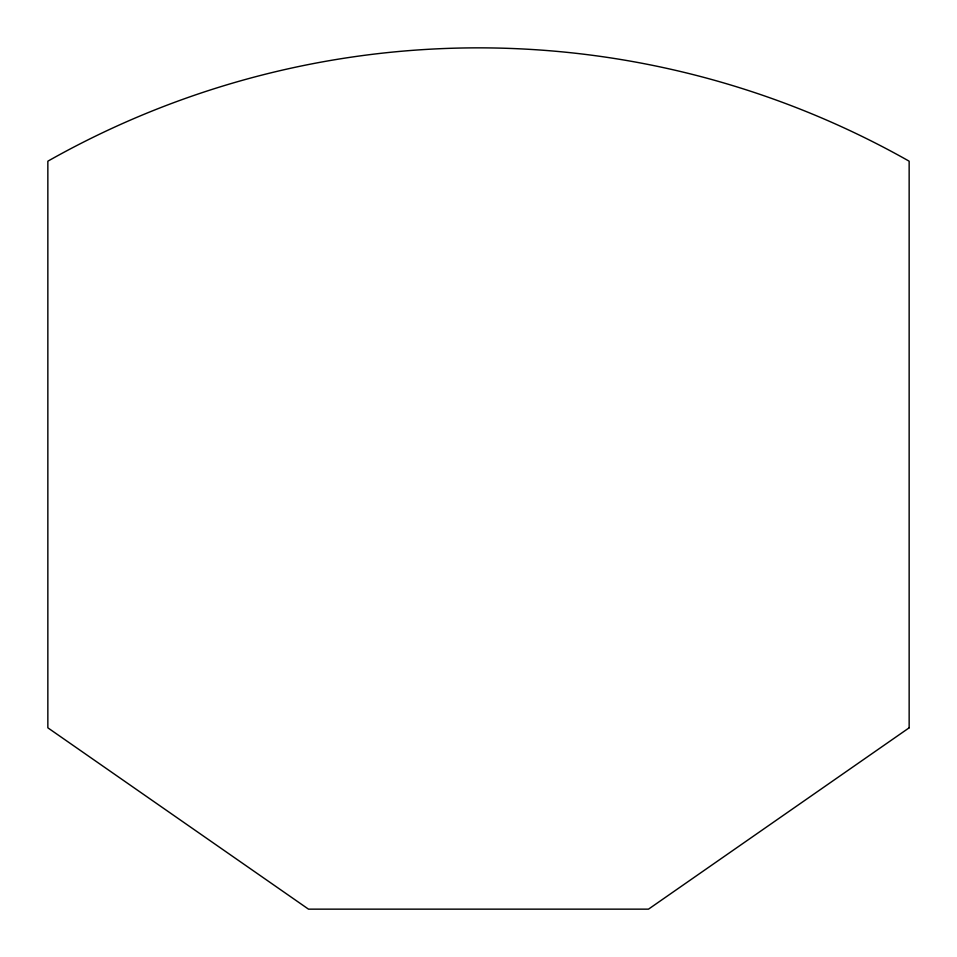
<?xml version="1.0" encoding="UTF-8"?>
<svg xmlns="http://www.w3.org/2000/svg" width="957" height="957" viewBox="0 0 957 957"><rect width="100%" height="100%" fill="white"/><g stroke="black" fill="none" stroke-linecap="round" stroke-linejoin="round"><path stroke-width="1.44" d="M909.15 727.822L648.499 909.15L308.501 909.15L47.85 727.822L47.85 161.183A874.901 874.901 0 0 1 909.15 161.183L909.15 727.822"/></g></svg>
